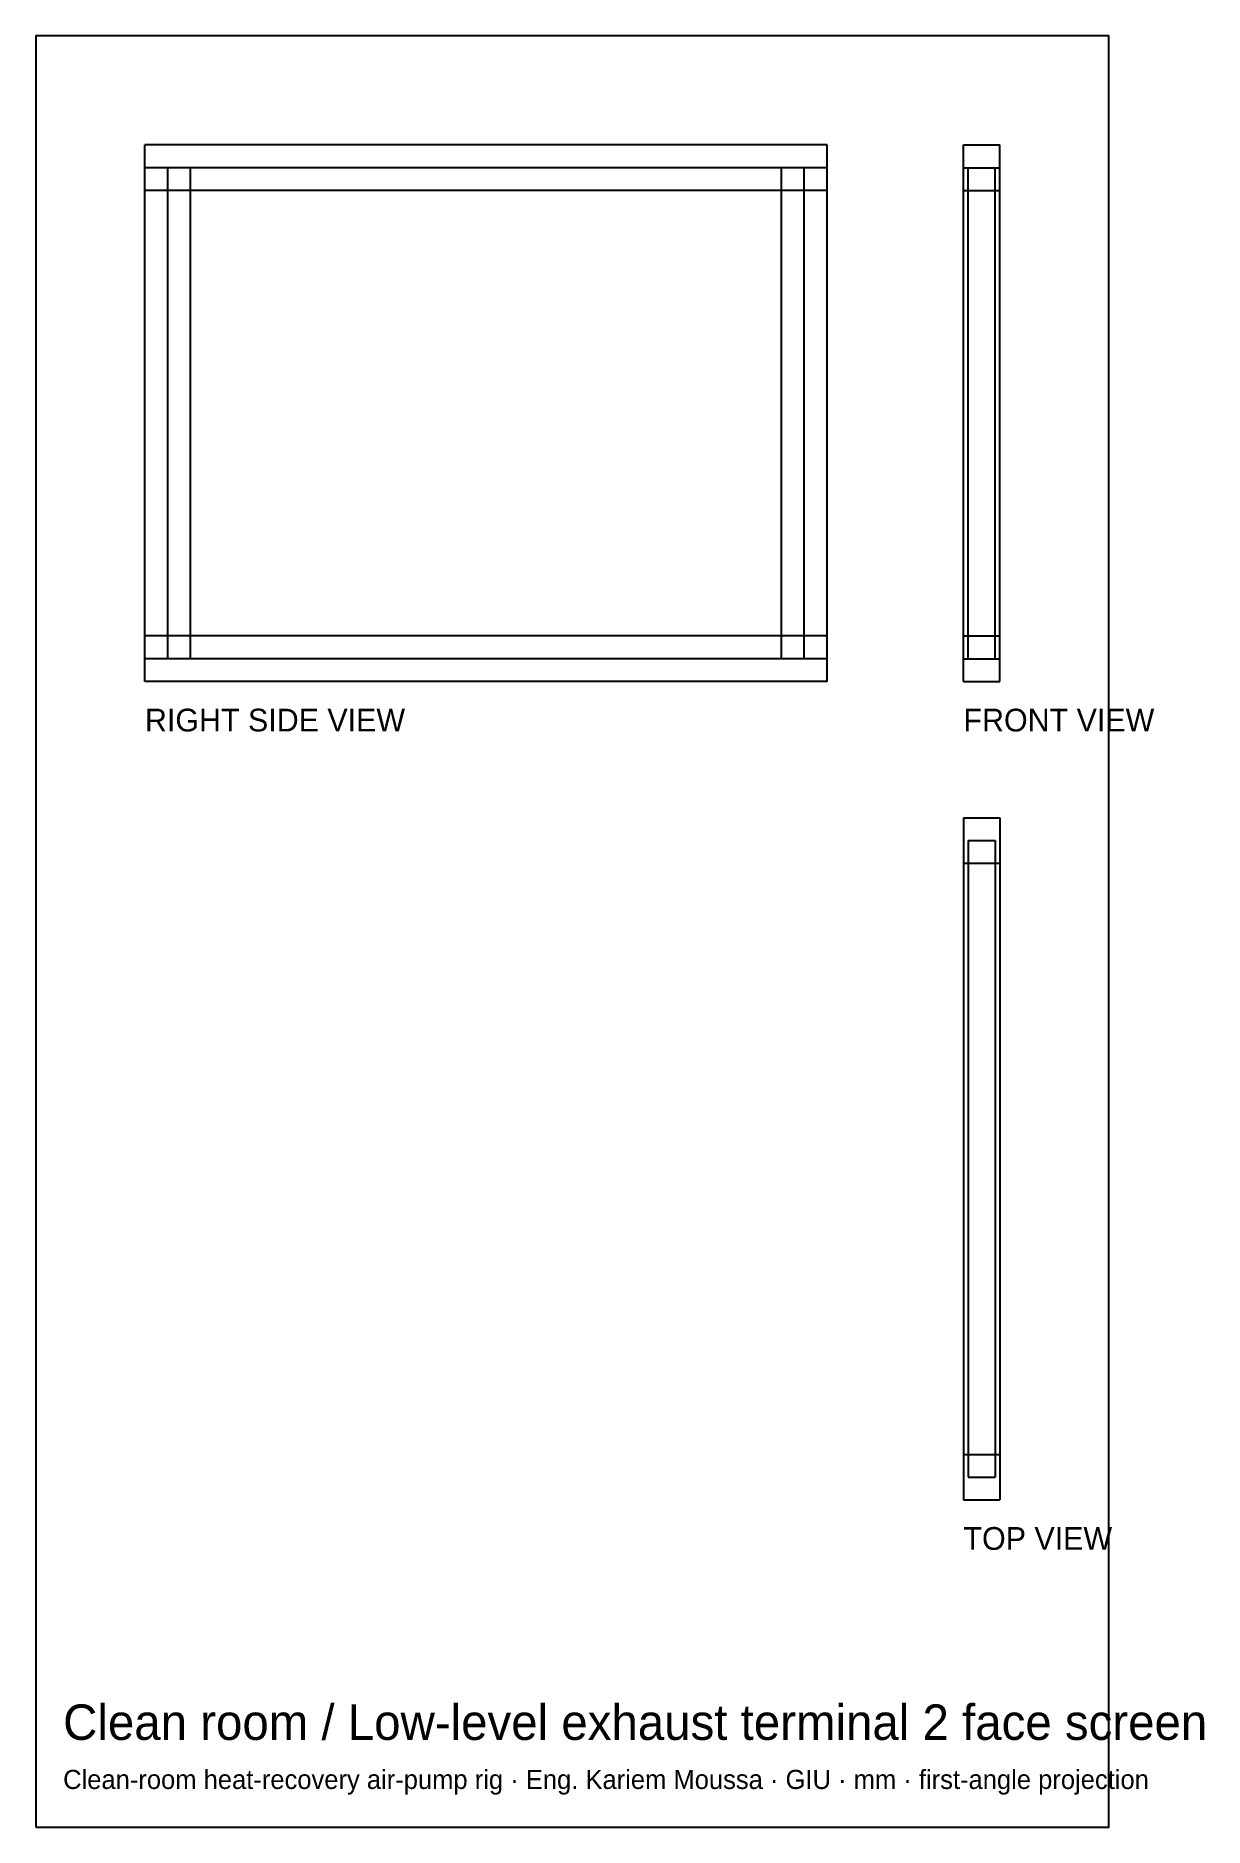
# Model space of a CAD drawing. Header units: millimetres. Extents: x -100 to 29, y -86 to 111.
import ezdxf

# ---------------------------------------------------------------- set-up
doc = ezdxf.new("R2010")
doc.units = ezdxf.units.MM
for name, color, linetype in [('BORDER', 7, 'Continuous'), ('HIDDEN', 8, 'Continuous'), ('TEXT', 5, 'Continuous'), ('VISIBLE', 7, 'Continuous')]:
    doc.layers.add(name, color=color, linetype=linetype)

msp = doc.modelspace()

# ---------------------------------------------------------------- linework, layer by layer
at = {"layer": 'BORDER'}
msp.add_lwpolyline([(-99.5, -86.5), (18.5, -86.5), (18.5, 110.5), (-99.5, 110.5)], close=True, dxfattribs=at)
at = {"layer": 'HIDDEN'}
for points in [[(-12.5, 98.5), (-87.5, 98.5)], [(-87.5, 93.5), (-87.5, 98.5)], [(-12.5, 93.5), (-12.5, 98.5)], [(2.5, 98.5), (6.5, 98.5)], [(2.5, 93.5), (2.5, 98.5)], [(6.5, 93.5), (6.5, 98.5)], [(-82.5, 96), (-87.5, 96)], [(-87.5, 42), (-87.5, 96)], [(-15, 96), (-85, 96)], [(-85, 42), (-85, 96)], [(-15, 96), (-85, 96)], [(-85, 42), (-85, 96)], [(-82.5, 42), (-82.5, 96)], [(-12.5, 96), (-17.5, 96)], [(-17.5, 42), (-17.5, 96)], [(-15, 42), (-15, 96)], [(-15, 42), (-15, 96)], [(-12.5, 42), (-12.5, 96)], [(2.5, 96), (6.5, 96)], [(2.5, 96), (6.5, 96)], [(2.5, 42), (2.5, 96)], [(2.5, 42), (2.5, 96)], [(2.5, 96), (6.5, 96)], [(2.5, 42), (2.5, 96)], [(3, 96), (6, 96)], [(3, 96), (6, 96)], [(3, 42), (3, 96)], [(3, 42), (3, 96)], [(6, 42), (6, 96)], [(6, 42), (6, 96)], [(6.5, 42), (6.5, 96)], [(6.5, 42), (6.5, 96)], [(6.5, 42), (6.5, 96)], [(-12.5, 93.5), (-87.5, 93.5)], [(2.5, 93.5), (6.5, 93.5)], [(-12.5, 44.5), (-87.5, 44.5)], [(-87.5, 39.5), (-87.5, 44.5)], [(-12.5, 39.5), (-12.5, 44.5)], [(2.5, 44.5), (6.5, 44.5)], [(2.5, 39.5), (2.5, 44.5)], [(6.5, 39.5), (6.5, 44.5)], [(-82.5, 42), (-87.5, 42)], [(-15, 42), (-85, 42)], [(-15, 42), (-85, 42)], [(-12.5, 42), (-17.5, 42)], [(2.5, 42), (6.5, 42)], [(2.5, 42), (6.5, 42)], [(2.5, 42), (6.5, 42)], [(3, 42), (6, 42)], [(3, 42), (6, 42)], [(-12.5, 39.5), (-87.5, 39.5)], [(2.5, 39.5), (6.5, 39.5)], [(2.5, 24.5), (6.5, 24.5)], [(2.5, 24.5), (6.5, 24.5)], [(2.5, 24.5), (2.5, -50.5)], [(2.5, 24.5), (2.5, -50.5)], [(2.5, 24.5), (6.5, 24.5)], [(2.5, 24.5), (2.5, -50.5)], [(2.5, 24.5), (6.5, 24.5)], [(2.5, 24.5), (6.5, 24.5)], [(2.5, 24.5), (2.5, 19.5)], [(2.5, 24.5), (2.5, 19.5)], [(6.5, 24.5), (6.5, -50.5)], [(6.5, 24.5), (6.5, -50.5)], [(6.5, 24.5), (6.5, -50.5)], [(6.5, 24.5), (6.5, 19.5)], [(6.5, 24.5), (6.5, 19.5)], [(3, 22), (6, 22)], [(3, 22), (6, 22)], [(3, 22), (3, -48)], [(3, 22), (3, -48)], [(6, 22), (6, -48)], [(6, 22), (6, -48)], [(2.5, 19.5), (6.5, 19.5)], [(2.5, 19.5), (6.5, 19.5)], [(2.5, -45.5), (6.5, -45.5)], [(2.5, -45.5), (6.5, -45.5)], [(2.5, -45.5), (2.5, -50.5)], [(2.5, -45.5), (2.5, -50.5)], [(6.5, -45.5), (6.5, -50.5)], [(6.5, -45.5), (6.5, -50.5)], [(3, -48), (6, -48)], [(3, -48), (6, -48)], [(2.5, -50.5), (6.5, -50.5)], [(2.5, -50.5), (6.5, -50.5)], [(2.5, -50.5), (6.5, -50.5)], [(2.5, -50.5), (6.5, -50.5)], [(2.5, -50.5), (6.5, -50.5)]]:
    msp.add_lwpolyline(points, dxfattribs=at)
at = {"layer": 'VISIBLE'}
for points in [[(-12.5, 98.5), (-87.5, 98.5)], [(-87.5, 93.5), (-87.5, 98.5)], [(-12.5, 93.5), (-12.5, 98.5)], [(2.5, 98.5), (6.5, 98.5)], [(2.5, 93.5), (2.5, 98.5)], [(6.5, 93.5), (6.5, 98.5)], [(-82.5, 96), (-87.5, 96)], [(-87.5, 42), (-87.5, 96)], [(-82.5, 42), (-82.5, 96)], [(-12.5, 96), (-17.5, 96)], [(-17.5, 42), (-17.5, 96)], [(-12.5, 42), (-12.5, 96)], [(2.5, 96), (6.5, 96)], [(2.5, 42), (2.5, 96)], [(6.5, 42), (6.5, 96)], [(-12.5, 93.5), (-87.5, 93.5)], [(2.5, 93.5), (6.5, 93.5)], [(-12.5, 44.5), (-87.5, 44.5)], [(-87.5, 39.5), (-87.5, 44.5)], [(-12.5, 39.5), (-12.5, 44.5)], [(2.5, 44.5), (6.5, 44.5)], [(2.5, 39.5), (2.5, 44.5)], [(6.5, 39.5), (6.5, 44.5)], [(-82.5, 42), (-87.5, 42)], [(-12.5, 42), (-17.5, 42)], [(2.5, 42), (6.5, 42)], [(-12.5, 39.5), (-87.5, 39.5)], [(2.5, 39.5), (6.5, 39.5)], [(2.5, 24.5), (6.5, 24.5)], [(2.5, 24.5), (2.5, -50.5)], [(6.5, 24.5), (6.5, -50.5)], [(2.5, -50.5), (6.5, -50.5)]]:
    msp.add_lwpolyline(points, dxfattribs=at)

# ---------------------------------------------------------------- texts
at = {"layer": 'TEXT'}
for s, height, p in [('RIGHT SIDE VIEW', 2.5, (-87.5, 34)), ('FRONT VIEW', 2.5, (2.5, 34)), ('TOP VIEW', 2.5, (2.5, -56)), ('Clean room / Low-level exhaust terminal 2 face screen', 3.9, (-96.5, -76.9)), ('Clean-room heat-recovery air-pump rig · Eng. Kariem Moussa · GIU · mm · first-angle projection', 2.1, (-96.5, -82.3))]:
    msp.add_text(s, height=height, dxfattribs=at).set_placement(p)

doc.saveas('drawing.dxf')
